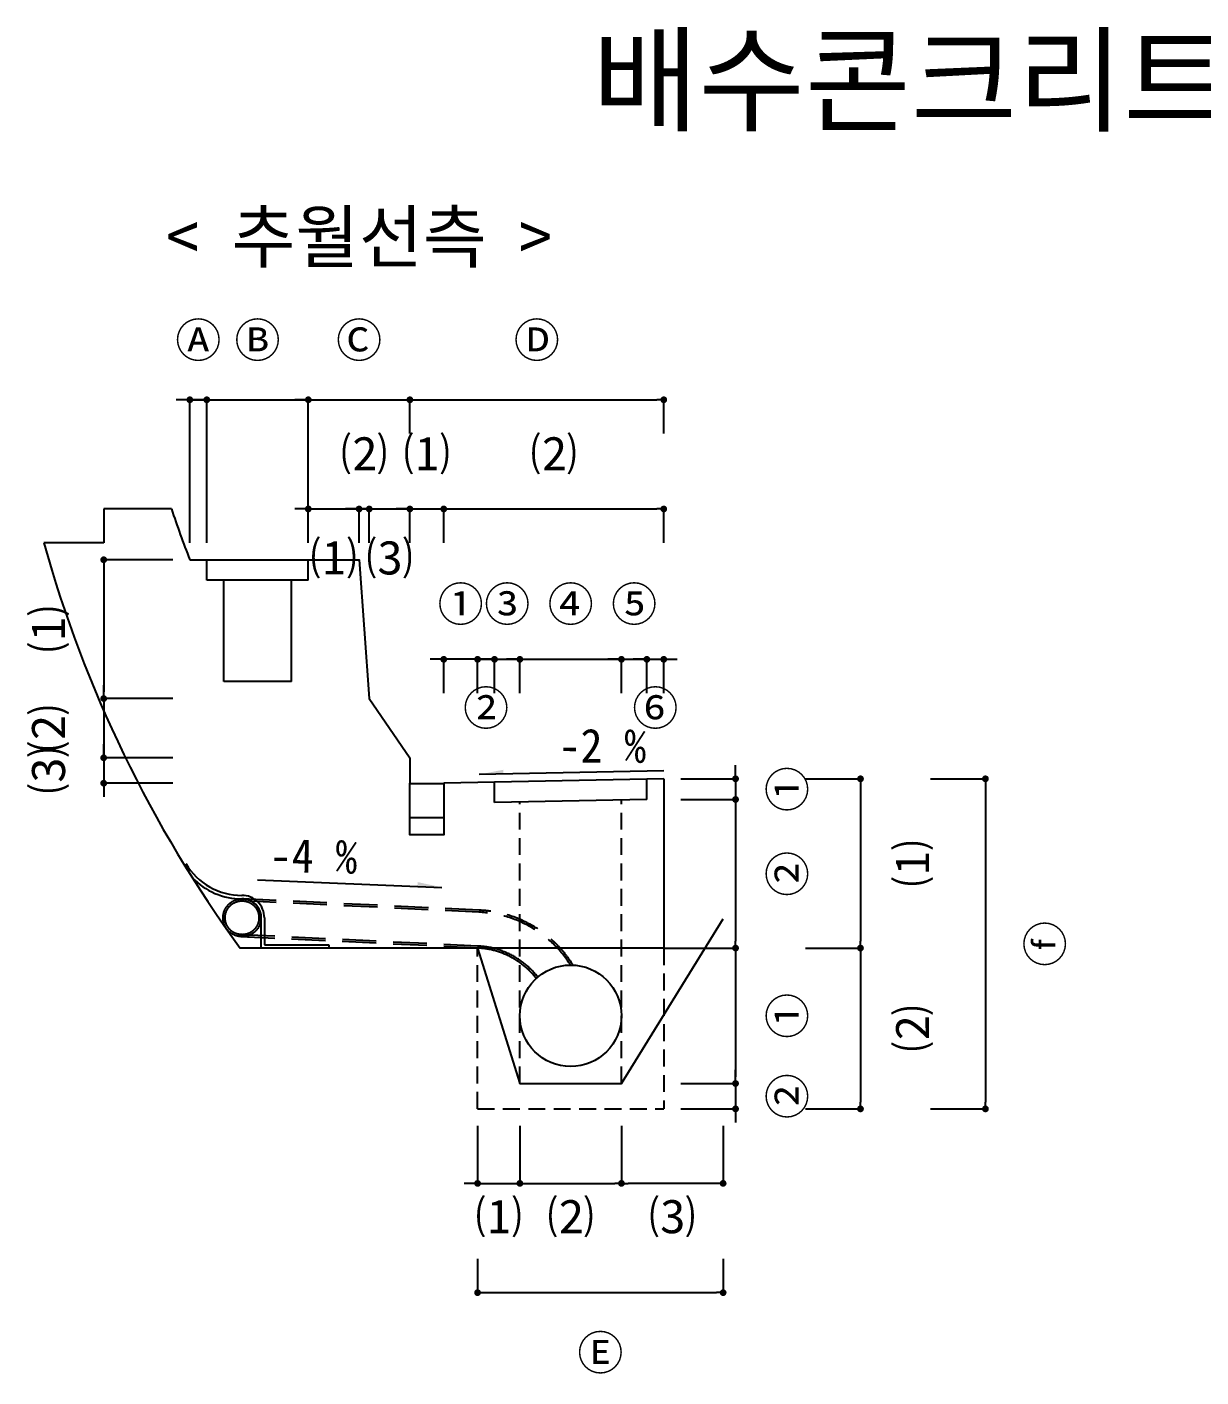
# Model space of a CAD drawing. Header units: millimetres. Extents: x -69382 to 174843, y -46375 to 101648.
# Drawn here: x -13048 to -9580, y -1805 to 2183 of the extents above; entities that cross this region are included whole.
import ezdxf
from ezdxf.enums import TextEntityAlignment as Align

# ---------------------------------------------------------------- set-up
doc = ezdxf.new("R2010")
doc.units = ezdxf.units.MM
doc.header["$LTSCALE"] = 1000
doc.linetypes.add('A-DASHD01', pattern=[0.75, 0.5, -0.25])
doc.linetypes.add('HIDDEN', pattern=[0.375, 0.25, -0.125])
for name, color, linetype in [('-길작업', 255, 'Continuous'), ('CS-CONC-MAJR', 4, 'Continuous'), ('CS-EXCV', 3, 'A-DIGLN01'), ('CS-LEAL', 1, 'Continuous'), ('CS-LEAT', 3, 'Continuous'), ('CST-01-02-02-G05-CS-CONC', 4, 'Continuous'), ('CZ-HIDL', 2, 'A-DASHD01'), ('CZ-TEX1', 6, 'Continuous'), ('DIM1', 1, 'Continuous')]:
    doc.layers.add(name, color=color, linetype=linetype)
doc.styles.add('WBMTXT', font='DotumChe.ttf')
doc.styles.add('WGTXT', font='DotumChe.ttf')
doc.linetypes.add('A-DIGLN01', pattern='A,0.9,-0.2,[19,kscals.shx,S=0.1,R=180,X=0,Y=0],0.9', length=2)
doc.dimstyles.new('DIM-01', dxfattribs={"dimscale": 100, "dimtxt": 3, "dimasz": 0.6, "dimexe": 0, "dimexo": 0, "dimgap": 1, "dimtad": 1, "dimdec": 0, "dimrnd": 0.001, "dimzin": 1, "dimdsep": 46, "dimlunit": 6, "dimtxsty": 'WGTXT', "dimblk": 'DOT', "dimcen": 0, "dimclrd": 1, "dimclre": 1, "dimclrt": 3, "dimadec": 4, "dimazin": 0, "dimtfac": 1, "dimtdec": 0, "dimtix": 1, "dimtmove": 2, "dimatfit": 3, "dimldrblk": 'DOT', "dimfxl": 1.5, "dimlwd": -1, "dimarcsym": 0})

# ---------------------------------------------------------------- blocks, each defined once
blk = doc.blocks.new('_Dot')
at = {"layer": 'DIM1'}
blk.add_line((0, 0), (-1, 0), dxfattribs=at)
at = {"layer": 'DIM1', "const_width": 0.5}
blk.add_lwpolyline([(-0.25, 0, 1), (0.25, 0, 1)], format="xyb", close=True, dxfattribs=at)
blk = doc.blocks.new('*D264')
at = {"color": 1, "transparency": 16777216}
for p, q in [((-12587, 1081.7), (-12607, 1081.7)), ((-12567, 1081.7), (-12517, 1081.7)), ((-12497, 1081.7), (-12477, 1081.7))]:
    blk.add_line(p, q, dxfattribs=at)
at = {"color": 1, "linetype": 'ByBlock', "lineweight": -2, "transparency": 16777216}
for p, q in [((-12567, 659.1), (-12567, 1081.7)), ((-12517, 659.1), (-12517, 1081.7))]:
    blk.add_line(p, q, dxfattribs=at)
at = {"layer": 'Defpoints', "color": 0, "linetype": 'ByBlock', "transparency": 16777216}
for p in [(-12517, 1081.7), (-12567, 609.1), (-12517, 609.1)]:
    blk.add_point(p, dxfattribs=at)
at = {"color": 1, "linetype": 'ByBlock', "transparency": 16777216, "xscale": 20, "yscale": 20, "zscale": 20}
blk.add_blockref('_Dot', (-12567, 1081.7), dxfattribs=at)
at = {"color": 1, "linetype": 'ByBlock', "transparency": 16777216, "xscale": 20, "yscale": 20, "zscale": 20, "rotation": 180}
blk.add_blockref('_Dot', (-12517, 1081.7), dxfattribs=at)
at = {"color": 3, "linetype": 'ByBlock', "transparency": 16777216, "insert": (-12542, 1251.6), "char_height": 100, "attachment_point": 5, "style": 'WGTXT'}
blk.add_mtext('Ⓐ', dxfattribs=at)
blk = doc.blocks.new('*D237')
at = {"color": 1, "transparency": 16777216}
for p, q in [((-12537, 1081.7), (-12557, 1081.7)), ((-12517, 1081.7), (-12217, 1081.7)), ((-12197, 1081.7), (-12177, 1081.7))]:
    blk.add_line(p, q, dxfattribs=at)
at = {"color": 1, "linetype": 'ByBlock', "lineweight": -2, "transparency": 16777216}
for p, q in [((-12517, 659.1), (-12517, 1081.7)), ((-12217, 659.1), (-12217, 1081.7))]:
    blk.add_line(p, q, dxfattribs=at)
at = {"layer": 'Defpoints', "color": 0, "linetype": 'ByBlock', "transparency": 16777216}
for p in [(-12217, 1081.7), (-12517, 609.1), (-12217, 609.1)]:
    blk.add_point(p, dxfattribs=at)
at = {"color": 1, "linetype": 'ByBlock', "transparency": 16777216, "xscale": 20, "yscale": 20, "zscale": 20}
blk.add_blockref('_Dot', (-12517, 1081.7), dxfattribs=at)
at = {"color": 1, "linetype": 'ByBlock', "transparency": 16777216, "xscale": 20, "yscale": 20, "zscale": 20, "rotation": 180}
blk.add_blockref('_Dot', (-12217, 1081.7), dxfattribs=at)
at = {"color": 3, "linetype": 'ByBlock', "transparency": 16777216, "insert": (-12367, 1251.6), "char_height": 100, "attachment_point": 5, "style": 'WGTXT'}
blk.add_mtext('Ⓑ', dxfattribs=at)
blk = doc.blocks.new('*D238')
at = {"color": 1, "transparency": 16777216}
for p, q in [((-12087, 759.1), (-12107, 759.1)), ((-12067, 759.1), (-12037, 759.1)), ((-12017, 759.1), (-11997, 759.1))]:
    blk.add_line(p, q, dxfattribs=at)
at = {"color": 1, "linetype": 'ByBlock', "lineweight": -2, "transparency": 16777216}
for p, q in [((-12067, 659.1), (-12067, 759.1)), ((-12037, 659.1), (-12037, 759.1))]:
    blk.add_line(p, q, dxfattribs=at)
at = {"layer": 'Defpoints', "color": 0, "linetype": 'ByBlock', "transparency": 16777216}
for p in [(-12037, 759.1), (-12067, 609.1), (-12037, 609.1)]:
    blk.add_point(p, dxfattribs=at)
at = {"color": 1, "linetype": 'ByBlock', "transparency": 16777216, "xscale": 20, "yscale": 20, "zscale": 20}
blk.add_blockref('_Dot', (-12067, 759.1), dxfattribs=at)
at = {"color": 1, "linetype": 'ByBlock', "transparency": 16777216, "xscale": 20, "yscale": 20, "zscale": 20, "rotation": 180}
blk.add_blockref('_Dot', (-12037, 759.1), dxfattribs=at)
at = {"color": 3, "linetype": 'ByBlock', "transparency": 16777216, "insert": (-12052, 916.6), "char_height": 100, "attachment_point": 5, "style": 'WGTXT'}
blk.add_mtext('⑵', dxfattribs=at)
blk = doc.blocks.new('*D231')
at = {"color": 1, "transparency": 16777216}
for p, q in [((-12057, 759.1), (-12077, 759.1)), ((-12037, 759.1), (-11917, 759.1)), ((-11897, 759.1), (-11877, 759.1))]:
    blk.add_line(p, q, dxfattribs=at)
at = {"color": 1, "linetype": 'ByBlock', "lineweight": -2, "transparency": 16777216}
for p, q in [((-12037, 659.1), (-12037, 759.1)), ((-11917, 659.1), (-11917, 759.1))]:
    blk.add_line(p, q, dxfattribs=at)
at = {"layer": 'Defpoints', "color": 0, "linetype": 'ByBlock', "transparency": 16777216}
for p in [(-11917, 759.1), (-12037, 609.1), (-11917, 609.1)]:
    blk.add_point(p, dxfattribs=at)
at = {"color": 1, "linetype": 'ByBlock', "transparency": 16777216, "xscale": 20, "yscale": 20, "zscale": 20}
blk.add_blockref('_Dot', (-12037, 759.1), dxfattribs=at)
at = {"color": 1, "linetype": 'ByBlock', "transparency": 16777216, "xscale": 20, "yscale": 20, "zscale": 20, "rotation": 180}
blk.add_blockref('_Dot', (-11917, 759.1), dxfattribs=at)
at = {"color": 3, "linetype": 'ByBlock', "transparency": 16777216, "insert": (-11977, 609.1), "char_height": 100, "attachment_point": 5, "style": 'WGTXT'}
blk.add_mtext('⑶', dxfattribs=at)
blk = doc.blocks.new('*D232')
at = {"color": 1, "transparency": 16777216}
for p, q in [((-11937, 759.1), (-11957, 759.1)), ((-11917, 759.1), (-11817, 759.1)), ((-11797, 759.1), (-11777, 759.1))]:
    blk.add_line(p, q, dxfattribs=at)
at = {"color": 1, "linetype": 'ByBlock', "lineweight": -2, "transparency": 16777216}
for p, q in [((-11917, 659.1), (-11917, 759.1)), ((-11817, 659.1), (-11817, 759.1))]:
    blk.add_line(p, q, dxfattribs=at)
at = {"layer": 'Defpoints', "color": 0, "linetype": 'ByBlock', "transparency": 16777216}
for p in [(-11817, 759.1), (-11917, 609.1), (-11817, 609.1)]:
    blk.add_point(p, dxfattribs=at)
at = {"color": 1, "linetype": 'ByBlock', "transparency": 16777216, "xscale": 20, "yscale": 20, "zscale": 20}
blk.add_blockref('_Dot', (-11917, 759.1), dxfattribs=at)
at = {"color": 1, "linetype": 'ByBlock', "transparency": 16777216, "xscale": 20, "yscale": 20, "zscale": 20, "rotation": 180}
blk.add_blockref('_Dot', (-11817, 759.1), dxfattribs=at)
at = {"color": 3, "linetype": 'ByBlock', "transparency": 16777216, "insert": (-11867, 916.6), "char_height": 100, "attachment_point": 5, "style": 'WGTXT'}
blk.add_mtext('⑴', dxfattribs=at)
blk = doc.blocks.new('*D233')
at = {"color": 1, "linetype": 'ByBlock', "lineweight": -2, "transparency": 16777216}
for p, q in [((-11817, 659.1), (-11817, 759.1)), ((-11167, 659.1), (-11167, 759.1))]:
    blk.add_line(p, q, dxfattribs=at)
at = {"color": 1, "transparency": 16777216}
blk.add_line((-11797, 759.1), (-11187, 759.1), dxfattribs=at)
at = {"layer": 'Defpoints', "color": 0, "linetype": 'ByBlock', "transparency": 16777216}
for p in [(-11167, 759.1), (-11817, 609.1), (-11167, 609.1)]:
    blk.add_point(p, dxfattribs=at)
at = {"color": 1, "linetype": 'ByBlock', "transparency": 16777216, "xscale": 20, "yscale": 20, "zscale": 20, "rotation": 180}
blk.add_blockref('_Dot', (-11817, 759.1), dxfattribs=at)
at = {"color": 1, "linetype": 'ByBlock', "transparency": 16777216, "xscale": 20, "yscale": 20, "zscale": 20}
blk.add_blockref('_Dot', (-11167, 759.1), dxfattribs=at)
at = {"color": 3, "linetype": 'ByBlock', "transparency": 16777216, "insert": (-11492, 916.6), "char_height": 100, "attachment_point": 5, "style": 'WGTXT'}
blk.add_mtext('⑵', dxfattribs=at)
blk = doc.blocks.new('*D234')
at = {"color": 1, "transparency": 16777216}
for p, q in [((-12237, 1081.7), (-12257, 1081.7)), ((-12217, 1081.7), (-11917, 1081.7)), ((-11897, 1081.7), (-11877, 1081.7))]:
    blk.add_line(p, q, dxfattribs=at)
at = {"color": 1, "linetype": 'ByBlock', "lineweight": -2, "transparency": 16777216}
for p, q in [((-12217, 981.7), (-12217, 1081.7)), ((-11917, 981.7), (-11917, 1081.7))]:
    blk.add_line(p, q, dxfattribs=at)
at = {"layer": 'Defpoints', "color": 0, "linetype": 'ByBlock', "transparency": 16777216}
for p in [(-11917, 1081.7), (-12217, 931.7), (-11917, 931.7)]:
    blk.add_point(p, dxfattribs=at)
at = {"color": 1, "linetype": 'ByBlock', "transparency": 16777216, "xscale": 20, "yscale": 20, "zscale": 20}
blk.add_blockref('_Dot', (-12217, 1081.7), dxfattribs=at)
at = {"color": 1, "linetype": 'ByBlock', "transparency": 16777216, "xscale": 20, "yscale": 20, "zscale": 20, "rotation": 180}
blk.add_blockref('_Dot', (-11917, 1081.7), dxfattribs=at)
at = {"color": 3, "linetype": 'ByBlock', "transparency": 16777216, "insert": (-12067, 1251.6), "char_height": 100, "attachment_point": 5, "style": 'WGTXT'}
blk.add_mtext('Ⓒ', dxfattribs=at)
blk = doc.blocks.new('*D235')
at = {"color": 1, "linetype": 'ByBlock', "lineweight": -2, "transparency": 16777216}
for p, q in [((-11117, -98.9), (-10954.9, -98.9)), ((-11117, -537.9), (-10954.9, -537.9))]:
    blk.add_line(p, q, dxfattribs=at)
at = {"color": 1, "transparency": 16777216}
blk.add_line((-10954.9, -118.9), (-10954.9, -517.9), dxfattribs=at)
at = {"layer": 'Defpoints', "color": 0, "linetype": 'ByBlock', "transparency": 16777216}
for p in [(-11167, -98.9), (-11167, -537.9), (-10954.9, -537.9)]:
    blk.add_point(p, dxfattribs=at)
at = {"color": 1, "linetype": 'ByBlock', "transparency": 16777216, "xscale": 20, "yscale": 20, "zscale": 20}
for p, rotation in [((-10954.9, -98.9), 90), ((-10954.9, -537.9), 270)]:
    blk.add_blockref('_Dot', p, dxfattribs=dict(at, rotation=rotation))
at = {"color": 3, "linetype": 'ByBlock', "transparency": 16777216, "insert": (-10795.5, -318.4), "char_height": 100, "attachment_point": 5, "rotation": 90, "style": 'WGTXT'}
blk.add_mtext('②', dxfattribs=at)
blk = doc.blocks.new('*D236')
at = {"color": 1, "linetype": 'ByBlock', "lineweight": -2, "transparency": 16777216}
for p, q in [((-12617, 609.1), (-12821.4, 609.1)), ((-12617, 199.1), (-12821.4, 199.1))]:
    blk.add_line(p, q, dxfattribs=at)
at = {"color": 1, "transparency": 16777216}
blk.add_line((-12821.4, 589.1), (-12821.4, 219.1), dxfattribs=at)
at = {"layer": 'Defpoints', "color": 0, "linetype": 'ByBlock', "transparency": 16777216}
for p in [(-12567, 609.1), (-12821.4, 199.1), (-12567, 199.1)]:
    blk.add_point(p, dxfattribs=at)
at = {"color": 1, "linetype": 'ByBlock', "transparency": 16777216, "xscale": 20, "yscale": 20, "zscale": 20}
for p, rotation in [((-12821.4, 609.1), 90), ((-12821.4, 199.1), 270)]:
    blk.add_blockref('_Dot', p, dxfattribs=dict(at, rotation=rotation))
at = {"color": 3, "linetype": 'ByBlock', "transparency": 16777216, "insert": (-12979, 404.1), "char_height": 100, "attachment_point": 5, "rotation": 90, "style": 'WGTXT'}
blk.add_mtext('⑴', dxfattribs=at)
blk = doc.blocks.new('*D204')
at = {"color": 1, "transparency": 16777216}
for p, q in [((-12821.4, 219.1), (-12821.4, 239.1)), ((-12821.4, 199.1), (-12821.4, 24.1)), ((-12821.4, 4.1), (-12821.4, -15.9))]:
    blk.add_line(p, q, dxfattribs=at)
at = {"color": 1, "linetype": 'ByBlock', "lineweight": -2, "transparency": 16777216}
for p, q in [((-12617, 199.1), (-12821.4, 199.1)), ((-12617, 24.1), (-12821.4, 24.1))]:
    blk.add_line(p, q, dxfattribs=at)
at = {"layer": 'Defpoints', "color": 0, "linetype": 'ByBlock', "transparency": 16777216}
for p in [(-12567, 199.1), (-12821.4, 24.1), (-12567, 24.1)]:
    blk.add_point(p, dxfattribs=at)
at = {"color": 1, "linetype": 'ByBlock', "transparency": 16777216, "xscale": 20, "yscale": 20, "zscale": 20}
for p, rotation in [((-12821.4, 199.1), 270), ((-12821.4, 24.1), 90)]:
    blk.add_blockref('_Dot', p, dxfattribs=dict(at, rotation=rotation))
at = {"color": 3, "linetype": 'ByBlock', "transparency": 16777216, "insert": (-12979, 111.6), "char_height": 100, "attachment_point": 5, "rotation": 90, "style": 'WGTXT'}
blk.add_mtext('⑵', dxfattribs=at)
blk = doc.blocks.new('*D205')
at = {"color": 1, "transparency": 16777216}
for p, q in [((-12821.4, 44.1), (-12821.4, 64.1)), ((-12821.4, 24.1), (-12821.4, -50.9)), ((-12821.4, -70.9), (-12821.4, -90.9))]:
    blk.add_line(p, q, dxfattribs=at)
at = {"color": 1, "linetype": 'ByBlock', "lineweight": -2, "transparency": 16777216}
for p, q in [((-12617, 24.1), (-12821.4, 24.1)), ((-12617, -50.9), (-12821.4, -50.9))]:
    blk.add_line(p, q, dxfattribs=at)
at = {"layer": 'Defpoints', "color": 0, "linetype": 'ByBlock', "transparency": 16777216}
for p in [(-12567, 24.1), (-12821.4, -50.9), (-12567, -50.9)]:
    blk.add_point(p, dxfattribs=at)
at = {"color": 1, "linetype": 'ByBlock', "transparency": 16777216, "xscale": 20, "yscale": 20, "zscale": 20}
for p, rotation in [((-12821.4, 24.1), 270), ((-12821.4, -50.9), 90)]:
    blk.add_blockref('_Dot', p, dxfattribs=dict(at, rotation=rotation))
at = {"color": 3, "linetype": 'ByBlock', "transparency": 16777216, "insert": (-12979, -13.4), "char_height": 100, "attachment_point": 5, "rotation": 90, "style": 'WGTXT'}
blk.add_mtext('⑶', dxfattribs=at)
blk = doc.blocks.new('*D210')
at = {"color": 1, "transparency": 16777216}
for p, q in [((-11687, 315), (-11707, 315)), ((-11667, 315), (-11592, 315)), ((-11572, 315), (-11552, 315))]:
    blk.add_line(p, q, dxfattribs=at)
at = {"color": 1, "linetype": 'ByBlock', "lineweight": -2, "transparency": 16777216}
for p, q in [((-11667, 215), (-11667, 315)), ((-11592, 215), (-11592, 315))]:
    blk.add_line(p, q, dxfattribs=at)
at = {"layer": 'Defpoints', "color": 0, "linetype": 'ByBlock', "transparency": 16777216}
for p in [(-11592, 315), (-11667, 165), (-11592, 165)]:
    blk.add_point(p, dxfattribs=at)
at = {"color": 1, "linetype": 'ByBlock', "transparency": 16777216, "xscale": 20, "yscale": 20, "zscale": 20}
blk.add_blockref('_Dot', (-11667, 315), dxfattribs=at)
at = {"color": 1, "linetype": 'ByBlock', "transparency": 16777216, "xscale": 20, "yscale": 20, "zscale": 20, "rotation": 180}
blk.add_blockref('_Dot', (-11592, 315), dxfattribs=at)
at = {"color": 3, "linetype": 'ByBlock', "transparency": 16777216, "insert": (-11629.5, 472), "char_height": 100, "attachment_point": 5, "style": 'WGTXT'}
blk.add_mtext('③', dxfattribs=at)
blk = doc.blocks.new('*D211')
at = {"color": 1, "transparency": 16777216}
for p, q in [((-11612, 315), (-11632, 315)), ((-11592, 315), (-11292, 315)), ((-11272, 315), (-11252, 315))]:
    blk.add_line(p, q, dxfattribs=at)
at = {"color": 1, "linetype": 'ByBlock', "lineweight": -2, "transparency": 16777216}
for p, q in [((-11592, 215), (-11592, 315)), ((-11292, 215), (-11292, 315))]:
    blk.add_line(p, q, dxfattribs=at)
at = {"layer": 'Defpoints', "color": 0, "linetype": 'ByBlock', "transparency": 16777216}
for p in [(-11292, 315), (-11592, 165), (-11292, 165)]:
    blk.add_point(p, dxfattribs=at)
at = {"color": 1, "linetype": 'ByBlock', "transparency": 16777216, "xscale": 20, "yscale": 20, "zscale": 20}
blk.add_blockref('_Dot', (-11592, 315), dxfattribs=at)
at = {"color": 1, "linetype": 'ByBlock', "transparency": 16777216, "xscale": 20, "yscale": 20, "zscale": 20, "rotation": 180}
blk.add_blockref('_Dot', (-11292, 315), dxfattribs=at)
at = {"color": 3, "linetype": 'ByBlock', "transparency": 16777216, "insert": (-11442, 472), "char_height": 100, "attachment_point": 5, "style": 'WGTXT'}
blk.add_mtext('④', dxfattribs=at)
blk = doc.blocks.new('*D212')
at = {"color": 1, "transparency": 16777216}
for p, q in [((-11312, 315), (-11332, 315)), ((-11292, 315), (-11217, 315)), ((-11197, 315), (-11177, 315))]:
    blk.add_line(p, q, dxfattribs=at)
at = {"color": 1, "linetype": 'ByBlock', "lineweight": -2, "transparency": 16777216}
for p, q in [((-11292, 215), (-11292, 315)), ((-11217, 215), (-11217, 315))]:
    blk.add_line(p, q, dxfattribs=at)
at = {"layer": 'Defpoints', "color": 0, "linetype": 'ByBlock', "transparency": 16777216}
for p in [(-11217, 315), (-11292, 165), (-11217, 165)]:
    blk.add_point(p, dxfattribs=at)
at = {"color": 1, "linetype": 'ByBlock', "transparency": 16777216, "xscale": 20, "yscale": 20, "zscale": 20}
blk.add_blockref('_Dot', (-11292, 315), dxfattribs=at)
at = {"color": 1, "linetype": 'ByBlock', "transparency": 16777216, "xscale": 20, "yscale": 20, "zscale": 20, "rotation": 180}
blk.add_blockref('_Dot', (-11217, 315), dxfattribs=at)
at = {"color": 3, "linetype": 'ByBlock', "transparency": 16777216, "insert": (-11254.5, 472), "char_height": 100, "attachment_point": 5, "style": 'WGTXT'}
blk.add_mtext('⑤', dxfattribs=at)
blk = doc.blocks.new('*D201')
at = {"color": 1, "linetype": 'ByBlock', "lineweight": -2, "transparency": 16777216}
for p, q in [((-11717, -1062.9), (-11717, -1233)), ((-11592, -1062.9), (-11592, -1233))]:
    blk.add_line(p, q, dxfattribs=at)
at = {"color": 1, "transparency": 16777216}
for p, q in [((-11737, -1233), (-11757, -1233)), ((-11717, -1233), (-11592, -1233)), ((-11572, -1233), (-11552, -1233))]:
    blk.add_line(p, q, dxfattribs=at)
at = {"layer": 'Defpoints', "color": 0, "linetype": 'ByBlock', "transparency": 16777216}
for p in [(-11717, -1012.9), (-11592, -1012.9), (-11592, -1233)]:
    blk.add_point(p, dxfattribs=at)
at = {"color": 1, "linetype": 'ByBlock', "transparency": 16777216, "xscale": 20, "yscale": 20, "zscale": 20}
blk.add_blockref('_Dot', (-11717, -1233), dxfattribs=at)
at = {"color": 1, "linetype": 'ByBlock', "transparency": 16777216, "xscale": 20, "yscale": 20, "zscale": 20, "rotation": 180}
blk.add_blockref('_Dot', (-11592, -1233), dxfattribs=at)
at = {"color": 3, "linetype": 'ByBlock', "transparency": 16777216, "insert": (-11654.5, -1336.8), "char_height": 100, "attachment_point": 5, "style": 'WGTXT'}
blk.add_mtext('⑴', dxfattribs=at)
blk = doc.blocks.new('*D202')
at = {"color": 1, "linetype": 'ByBlock', "lineweight": -2, "transparency": 16777216}
for p, q in [((-11292, -1062.9), (-11292, -1233)), ((-10991.6, -1062.9), (-10991.6, -1233))]:
    blk.add_line(p, q, dxfattribs=at)
at = {"color": 1, "transparency": 16777216}
blk.add_line((-11011.6, -1233), (-11272, -1233), dxfattribs=at)
at = {"layer": 'Defpoints', "color": 0, "linetype": 'ByBlock', "transparency": 16777216}
for p in [(-11292, -1012.9), (-10991.6, -1012.9), (-11292, -1233)]:
    blk.add_point(p, dxfattribs=at)
at = {"color": 1, "linetype": 'ByBlock', "transparency": 16777216, "xscale": 20, "yscale": 20, "zscale": 20, "rotation": 180}
blk.add_blockref('_Dot', (-11292, -1233), dxfattribs=at)
at = {"color": 1, "linetype": 'ByBlock', "transparency": 16777216, "xscale": 20, "yscale": 20, "zscale": 20}
blk.add_blockref('_Dot', (-10991.6, -1233), dxfattribs=at)
at = {"color": 3, "linetype": 'ByBlock', "transparency": 16777216, "insert": (-11141.8, -1336.8), "char_height": 100, "attachment_point": 5, "style": 'WGTXT'}
blk.add_mtext('⑶', dxfattribs=at)
blk = doc.blocks.new('*D203')
at = {"color": 1, "linetype": 'ByBlock', "lineweight": -2, "transparency": 16777216}
for p, q in [((-11592, -1062.9), (-11592, -1233)), ((-11292, -1062.9), (-11292, -1233))]:
    blk.add_line(p, q, dxfattribs=at)
at = {"color": 1, "transparency": 16777216}
blk.add_line((-11572, -1233), (-11312, -1233), dxfattribs=at)
at = {"layer": 'Defpoints', "color": 0, "linetype": 'ByBlock', "transparency": 16777216}
for p in [(-11592, -1012.9), (-11292, -1012.9), (-11292, -1233)]:
    blk.add_point(p, dxfattribs=at)
at = {"color": 1, "linetype": 'ByBlock', "transparency": 16777216, "xscale": 20, "yscale": 20, "zscale": 20, "rotation": 180}
blk.add_blockref('_Dot', (-11592, -1233), dxfattribs=at)
at = {"color": 1, "linetype": 'ByBlock', "transparency": 16777216, "xscale": 20, "yscale": 20, "zscale": 20}
blk.add_blockref('_Dot', (-11292, -1233), dxfattribs=at)
at = {"color": 3, "linetype": 'ByBlock', "transparency": 16777216, "insert": (-11442, -1336.8), "char_height": 100, "attachment_point": 5, "style": 'WGTXT'}
blk.add_mtext('⑵', dxfattribs=at)
blk = doc.blocks.new('*D221')
at = {"color": 1, "transparency": 16777216}
for p, q in [((-11237, 315), (-11257, 315)), ((-11217, 315), (-11167, 315)), ((-11147, 315), (-11127, 315))]:
    blk.add_line(p, q, dxfattribs=at)
at = {"color": 1, "linetype": 'ByBlock', "lineweight": -2, "transparency": 16777216}
for p, q in [((-11217, 215), (-11217, 315)), ((-11167, 215), (-11167, 315))]:
    blk.add_line(p, q, dxfattribs=at)
at = {"layer": 'Defpoints', "color": 0, "linetype": 'ByBlock', "transparency": 16777216}
for p in [(-11167, 315), (-11217, 165), (-11167, 165)]:
    blk.add_point(p, dxfattribs=at)
at = {"color": 1, "linetype": 'ByBlock', "transparency": 16777216, "xscale": 20, "yscale": 20, "zscale": 20}
blk.add_blockref('_Dot', (-11217, 315), dxfattribs=at)
at = {"color": 1, "linetype": 'ByBlock', "transparency": 16777216, "xscale": 20, "yscale": 20, "zscale": 20, "rotation": 180}
blk.add_blockref('_Dot', (-11167, 315), dxfattribs=at)
at = {"color": 3, "linetype": 'ByBlock', "transparency": 16777216, "insert": (-11192, 165), "char_height": 100, "attachment_point": 5, "style": 'WGTXT'}
blk.add_mtext('⑥', dxfattribs=at)
blk = doc.blocks.new('*D222')
at = {"color": 1, "transparency": 16777216}
for p, q in [((-11737, 315), (-11757, 315)), ((-11667, 315), (-11717, 315)), ((-11647, 315), (-11627, 315))]:
    blk.add_line(p, q, dxfattribs=at)
at = {"color": 1, "linetype": 'ByBlock', "lineweight": -2, "transparency": 16777216}
for p, q in [((-11717, 215), (-11717, 315)), ((-11667, 215), (-11667, 315))]:
    blk.add_line(p, q, dxfattribs=at)
at = {"layer": 'Defpoints', "color": 0, "linetype": 'ByBlock', "transparency": 16777216}
for p in [(-11717, 315), (-11717, 165), (-11667, 165)]:
    blk.add_point(p, dxfattribs=at)
at = {"color": 1, "linetype": 'ByBlock', "transparency": 16777216, "xscale": 20, "yscale": 20, "zscale": 20}
blk.add_blockref('_Dot', (-11717, 315), dxfattribs=at)
at = {"color": 1, "linetype": 'ByBlock', "transparency": 16777216, "xscale": 20, "yscale": 20, "zscale": 20, "rotation": 180}
blk.add_blockref('_Dot', (-11667, 315), dxfattribs=at)
at = {"color": 3, "linetype": 'ByBlock', "transparency": 16777216, "insert": (-11692, 165), "char_height": 100, "attachment_point": 5, "style": 'WGTXT'}
blk.add_mtext('②', dxfattribs=at)
blk = doc.blocks.new('*D223')
at = {"color": 1, "linetype": 'ByBlock', "lineweight": -2, "transparency": 16777216}
for p, q in [((-11917, 981.7), (-11917, 1081.7)), ((-11167, 981.7), (-11167, 1081.7))]:
    blk.add_line(p, q, dxfattribs=at)
at = {"color": 1, "transparency": 16777216}
blk.add_line((-11897, 1081.7), (-11187, 1081.7), dxfattribs=at)
at = {"layer": 'Defpoints', "color": 0, "linetype": 'ByBlock', "transparency": 16777216}
for p in [(-11167, 1081.7), (-11917, 931.7), (-11167, 931.7)]:
    blk.add_point(p, dxfattribs=at)
at = {"color": 1, "linetype": 'ByBlock', "transparency": 16777216, "xscale": 20, "yscale": 20, "zscale": 20, "rotation": 180}
blk.add_blockref('_Dot', (-11917, 1081.7), dxfattribs=at)
at = {"color": 1, "linetype": 'ByBlock', "transparency": 16777216, "xscale": 20, "yscale": 20, "zscale": 20}
blk.add_blockref('_Dot', (-11167, 1081.7), dxfattribs=at)
at = {"color": 3, "linetype": 'ByBlock', "transparency": 16777216, "insert": (-11542, 1251.6), "char_height": 100, "attachment_point": 5, "style": 'WGTXT'}
blk.add_mtext('Ⓓ', dxfattribs=at)
blk = doc.blocks.new('*D213')
at = {"color": 1, "transparency": 16777216}
for p, q in [((-11837, 315), (-11857, 315)), ((-11717, 315), (-11817, 315)), ((-11697, 315), (-11677, 315))]:
    blk.add_line(p, q, dxfattribs=at)
at = {"color": 1, "linetype": 'ByBlock', "lineweight": -2, "transparency": 16777216}
for p, q in [((-11817, 215), (-11817, 315)), ((-11717, 215), (-11717, 315))]:
    blk.add_line(p, q, dxfattribs=at)
at = {"layer": 'Defpoints', "color": 0, "linetype": 'ByBlock', "transparency": 16777216}
for p in [(-11817, 315), (-11817, 165), (-11717, 165)]:
    blk.add_point(p, dxfattribs=at)
at = {"color": 1, "linetype": 'ByBlock', "transparency": 16777216, "xscale": 20, "yscale": 20, "zscale": 20}
blk.add_blockref('_Dot', (-11817, 315), dxfattribs=at)
at = {"color": 1, "linetype": 'ByBlock', "transparency": 16777216, "xscale": 20, "yscale": 20, "zscale": 20, "rotation": 180}
blk.add_blockref('_Dot', (-11717, 315), dxfattribs=at)
at = {"color": 3, "linetype": 'ByBlock', "transparency": 16777216, "insert": (-11767, 472), "char_height": 100, "attachment_point": 5, "style": 'WGTXT'}
blk.add_mtext('①', dxfattribs=at)
blk = doc.blocks.new('*D214')
at = {"color": 1, "transparency": 16777216}
for p, q in [((-10954.9, -917.9), (-10954.9, -897.9)), ((-10954.9, -937.9), (-10954.9, -1012.9)), ((-10954.9, -1032.9), (-10954.9, -1052.9))]:
    blk.add_line(p, q, dxfattribs=at)
at = {"color": 1, "linetype": 'ByBlock', "lineweight": -2, "transparency": 16777216}
for p, q in [((-11117, -937.9), (-10954.9, -937.9)), ((-11117, -1012.9), (-10954.9, -1012.9))]:
    blk.add_line(p, q, dxfattribs=at)
at = {"layer": 'Defpoints', "color": 0, "linetype": 'ByBlock', "transparency": 16777216}
for p in [(-11167, -937.9), (-11167, -1012.9), (-10954.9, -1012.9)]:
    blk.add_point(p, dxfattribs=at)
at = {"color": 1, "linetype": 'ByBlock', "transparency": 16777216, "xscale": 20, "yscale": 20, "zscale": 20}
for p, rotation in [((-10954.9, -937.9), 270), ((-10954.9, -1012.9), 90)]:
    blk.add_blockref('_Dot', p, dxfattribs=dict(at, rotation=rotation))
at = {"color": 3, "linetype": 'ByBlock', "transparency": 16777216, "insert": (-10795.5, -975.4), "char_height": 100, "attachment_point": 5, "rotation": 90, "style": 'WGTXT'}
blk.add_mtext('②', dxfattribs=at)
blk = doc.blocks.new('*D215')
at = {"color": 1, "linetype": 'ByBlock', "lineweight": -2, "transparency": 16777216}
for p, q in [((-10748, -37.9), (-10585.9, -37.9)), ((-10748, -537.9), (-10585.9, -537.9))]:
    blk.add_line(p, q, dxfattribs=at)
at = {"color": 1, "transparency": 16777216}
blk.add_line((-10585.9, -57.9), (-10585.9, -517.9), dxfattribs=at)
at = {"layer": 'Defpoints', "color": 0, "linetype": 'ByBlock', "transparency": 16777216}
for p in [(-10798, -37.9), (-10798, -537.9), (-10585.9, -537.9)]:
    blk.add_point(p, dxfattribs=at)
at = {"color": 1, "linetype": 'ByBlock', "transparency": 16777216, "xscale": 20, "yscale": 20, "zscale": 20}
for p, rotation in [((-10585.9, -37.9), 90), ((-10585.9, -537.9), 270)]:
    blk.add_blockref('_Dot', p, dxfattribs=dict(at, rotation=rotation))
at = {"color": 3, "linetype": 'ByBlock', "transparency": 16777216, "insert": (-10426.5, -287.9), "char_height": 100, "attachment_point": 5, "rotation": 90, "style": 'WGTXT'}
blk.add_mtext('⑴', dxfattribs=at)
blk = doc.blocks.new('*D216')
at = {"color": 1, "transparency": 16777216}
for p, q in [((-10954.9, -17.9), (-10954.9, 2.1)), ((-10954.9, -37.9), (-10954.9, -98.9)), ((-10954.9, -118.9), (-10954.9, -138.9))]:
    blk.add_line(p, q, dxfattribs=at)
at = {"color": 1, "linetype": 'ByBlock', "lineweight": -2, "transparency": 16777216}
for p, q in [((-11117, -37.9), (-10954.9, -37.9)), ((-11117, -98.9), (-10954.9, -98.9))]:
    blk.add_line(p, q, dxfattribs=at)
at = {"layer": 'Defpoints', "color": 0, "linetype": 'ByBlock', "transparency": 16777216}
for p in [(-11167, -37.9), (-11167, -98.9), (-10954.9, -98.9)]:
    blk.add_point(p, dxfattribs=at)
at = {"color": 1, "linetype": 'ByBlock', "transparency": 16777216, "xscale": 20, "yscale": 20, "zscale": 20}
for p, rotation in [((-10954.9, -37.9), 270), ((-10954.9, -98.9), 90)]:
    blk.add_blockref('_Dot', p, dxfattribs=dict(at, rotation=rotation))
at = {"color": 3, "linetype": 'ByBlock', "transparency": 16777216, "insert": (-10795.5, -68.4), "char_height": 100, "attachment_point": 5, "rotation": 90, "style": 'WGTXT'}
blk.add_mtext('①', dxfattribs=at)
blk = doc.blocks.new('*D217')
at = {"color": 1, "linetype": 'ByBlock', "lineweight": -2, "transparency": 16777216}
for p, q in [((-10748, -537.9), (-10585.9, -537.9)), ((-10748, -1012.9), (-10585.9, -1012.9))]:
    blk.add_line(p, q, dxfattribs=at)
at = {"color": 1, "transparency": 16777216}
blk.add_line((-10585.9, -557.9), (-10585.9, -992.9), dxfattribs=at)
at = {"layer": 'Defpoints', "color": 0, "linetype": 'ByBlock', "transparency": 16777216}
for p in [(-10798, -537.9), (-10798, -1012.9), (-10585.9, -1012.9)]:
    blk.add_point(p, dxfattribs=at)
at = {"color": 1, "linetype": 'ByBlock', "transparency": 16777216, "xscale": 20, "yscale": 20, "zscale": 20}
for p, rotation in [((-10585.9, -537.9), 90), ((-10585.9, -1012.9), 270)]:
    blk.add_blockref('_Dot', p, dxfattribs=dict(at, rotation=rotation))
at = {"color": 3, "linetype": 'ByBlock', "transparency": 16777216, "insert": (-10426.5, -775.4), "char_height": 100, "attachment_point": 5, "rotation": 90, "style": 'WGTXT'}
blk.add_mtext('⑵', dxfattribs=at)
blk = doc.blocks.new('*D218')
at = {"color": 1, "linetype": 'ByBlock', "lineweight": -2, "transparency": 16777216}
for p, q in [((-11117, -537.9), (-10954.9, -537.9)), ((-11117, -937.9), (-10954.9, -937.9))]:
    blk.add_line(p, q, dxfattribs=at)
at = {"color": 1, "transparency": 16777216}
blk.add_line((-10954.9, -557.9), (-10954.9, -917.9), dxfattribs=at)
at = {"layer": 'Defpoints', "color": 0, "linetype": 'ByBlock', "transparency": 16777216}
for p in [(-11167, -537.9), (-11167, -937.9), (-10954.9, -937.9)]:
    blk.add_point(p, dxfattribs=at)
at = {"color": 1, "linetype": 'ByBlock', "transparency": 16777216, "xscale": 20, "yscale": 20, "zscale": 20}
for p, rotation in [((-10954.9, -537.9), 90), ((-10954.9, -937.9), 270)]:
    blk.add_blockref('_Dot', p, dxfattribs=dict(at, rotation=rotation))
at = {"color": 3, "linetype": 'ByBlock', "transparency": 16777216, "insert": (-10795.5, -737.9), "char_height": 100, "attachment_point": 5, "rotation": 90, "style": 'WGTXT'}
blk.add_mtext('①', dxfattribs=at)
blk = doc.blocks.new('*D219')
at = {"color": 1, "linetype": 'ByBlock', "lineweight": -2, "transparency": 16777216}
for p, q in [((-10379, -37.9), (-10216.8, -37.9)), ((-10379, -1012.9), (-10216.8, -1012.9))]:
    blk.add_line(p, q, dxfattribs=at)
at = {"color": 1, "transparency": 16777216}
blk.add_line((-10216.8, -57.9), (-10216.8, -992.9), dxfattribs=at)
at = {"layer": 'Defpoints', "color": 0, "linetype": 'ByBlock', "transparency": 16777216}
for p in [(-10429, -37.9), (-10429, -1012.9), (-10216.8, -1012.9)]:
    blk.add_point(p, dxfattribs=at)
at = {"color": 1, "linetype": 'ByBlock', "transparency": 16777216, "xscale": 20, "yscale": 20, "zscale": 20}
for p, rotation in [((-10216.8, -37.9), 90), ((-10216.8, -1012.9), 270)]:
    blk.add_blockref('_Dot', p, dxfattribs=dict(at, rotation=rotation))
at = {"color": 3, "linetype": 'ByBlock', "transparency": 16777216, "insert": (-10034.1, -525.4), "char_height": 100, "attachment_point": 5, "rotation": 90, "style": 'WGTXT'}
blk.add_mtext('ⓕ', dxfattribs=at)
blk = doc.blocks.new('*D220')
at = {"color": 1, "linetype": 'ByBlock', "lineweight": -2, "transparency": 16777216}
for p, q in [((-11717, -1455.7), (-11717, -1555.7)), ((-10991.6, -1455.7), (-10991.6, -1555.7))]:
    blk.add_line(p, q, dxfattribs=at)
at = {"color": 1, "transparency": 16777216}
blk.add_line((-11697, -1555.7), (-11011.6, -1555.7), dxfattribs=at)
at = {"layer": 'Defpoints', "color": 0, "linetype": 'ByBlock', "transparency": 16777216}
for p in [(-11717, -1405.7), (-10991.6, -1405.7), (-10991.6, -1555.7)]:
    blk.add_point(p, dxfattribs=at)
at = {"color": 1, "linetype": 'ByBlock', "transparency": 16777216, "xscale": 20, "yscale": 20, "zscale": 20, "rotation": 180}
blk.add_blockref('_Dot', (-11717, -1555.7), dxfattribs=at)
at = {"color": 1, "linetype": 'ByBlock', "transparency": 16777216, "xscale": 20, "yscale": 20, "zscale": 20}
blk.add_blockref('_Dot', (-10991.6, -1555.7), dxfattribs=at)
at = {"color": 3, "linetype": 'ByBlock', "transparency": 16777216, "insert": (-11354.3, -1739.2), "char_height": 100, "attachment_point": 5, "style": 'WGTXT'}
blk.add_mtext('Ⓔ', dxfattribs=at)
blk = doc.blocks.new('*D256')
at = {"color": 1, "transparency": 16777216}
for p, q in [((-12237, 759.1), (-12257, 759.1)), ((-12217, 759.1), (-12067, 759.1)), ((-12047, 759.1), (-12027, 759.1))]:
    blk.add_line(p, q, dxfattribs=at)
at = {"color": 1, "linetype": 'ByBlock', "lineweight": -2, "transparency": 16777216}
for p, q in [((-12217, 659.1), (-12217, 759.1)), ((-12067, 659.1), (-12067, 759.1))]:
    blk.add_line(p, q, dxfattribs=at)
at = {"layer": 'Defpoints', "color": 0, "linetype": 'ByBlock', "transparency": 16777216}
for p in [(-12067, 759.1), (-12217, 609.1), (-12067, 609.1)]:
    blk.add_point(p, dxfattribs=at)
at = {"color": 1, "linetype": 'ByBlock', "transparency": 16777216, "xscale": 20, "yscale": 20, "zscale": 20}
blk.add_blockref('_Dot', (-12217, 759.1), dxfattribs=at)
at = {"color": 1, "linetype": 'ByBlock', "transparency": 16777216, "xscale": 20, "yscale": 20, "zscale": 20, "rotation": 180}
blk.add_blockref('_Dot', (-12067, 759.1), dxfattribs=at)
at = {"color": 3, "linetype": 'ByBlock', "transparency": 16777216, "insert": (-12142, 609.1), "char_height": 100, "attachment_point": 5, "style": 'WGTXT'}
blk.add_mtext('⑴', dxfattribs=at)

msp = doc.modelspace()

# ---------------------------------------------------------------- linework, layer by layer
at = {"layer": '-길작업', "color": 3}
for p, q in [((-11817.0251, -52.9464), (-11917.0251, -52.9464)), ((-11817.0251, -152.9464), (-11917.0251, -152.9464)), ((-11167.0251, -537.9464), (-11045.0325, -537.9464))]:
    msp.add_line(p, q, dxfattribs=at)
at = {"layer": 'CS-CONC-MAJR'}
for p, q in [((-12517.0251, 549.0536), (-12517.0251, 609.0536)), ((-12217.0251, 549.0536), (-12217.0251, 609.0536)), ((-12217.0251, 549.0536), (-12517.0251, 549.0536)), ((-12467.0251, 249.0536), (-12467.0251, 549.0536)), ((-12267.0251, 249.0536), (-12267.0251, 549.0536)), ((-12267.0251, 249.0536), (-12467.0251, 249.0536)), ((-11167.0251, -37.9464), (-11817.0251, -50.9464)), ((-11217.0251, -98.9464), (-11217.0251, -38.9464)), ((-11167.0251, -37.9464), (-11167.0251, -537.9464)), ((-11667.0251, -107.9464), (-11667.0251, -47.9464)), ((-11217.0251, -98.9464), (-11667.0251, -107.9464)), ((-11167.0251, -537.9464), (-12417.9558, -537.9464)), ((-12346.7781, -527.9464), (-12156.7781, -527.9464)), ((-12156.7781, -527.9464), (-12156.7781, -537.9464))]:
    msp.add_line(p, q, dxfattribs=at)
at = {"layer": 'CS-CONC-MAJR', "linetype": 'HIDDEN', "ltscale": 0.2}
for p, q in [((-11592.0251, -937.9464), (-11592.0251, -106.4464)), ((-11292.0251, -937.9464), (-11292.0251, -100.4464)), ((-11717.0251, -1012.9464), (-11717.0251, -537.9464)), ((-11167.0251, -537.9464), (-11167.0251, -1012.9464)), ((-11717.0251, -1012.9464), (-11167.0251, -1012.9464))]:
    msp.add_line(p, q, dxfattribs=at)
at = {"layer": 'CS-CONC-MAJR'}
for points in [[(-12567.0251, 609.0536), (-12517.0251, 609.0536), (-12217.0251, 609.0536), (-12067.0251, 609.0536), (-12037.0251, 199.0536), (-11917.0251, 24.0536), (-11917.0251, -50.9464)], [(-11817.0251, -50.9464), (-11817.0251, -202.9464), (-11917.0251, -202.9464), (-11917.0251, -50.9464)], [(-12356.7781, -448.3043), (-12356.7781, -537.9464)], [(-12346.7781, -448.3043), (-12346.7781, -527.9464)]]:
    msp.add_lwpolyline(points, dxfattribs=at)
msp.add_circle((-11442.0251, -737.9464), 150, dxfattribs=at)
for centre, radius, start, end in [((-9574.3107, 1779.1411), 3213.3229, 198.5091226, 201.3544383), ((-9423.5388, 1652.6285), 3710.1417, 195.5333785, 216.1874499), ((-12414.471, -192.3099), 190, 210.166479, 270.378894), ((-12414.471, -192.3099), 200, 223.525505, 270.378894), ((-12412.7781, -448.3043), 66, 0, 90.378894), ((-12412.7781, -448.3043), 56, 0, 90.378894)]:
    msp.add_arc(centre, radius, start, end, dxfattribs=at)
at = {"layer": 'CS-EXCV'}
msp.add_lwpolyline([(-11717.0251, -537.9464), (-11592.0251, -937.9464), (-11292.0251, -937.9464), (-10991.6253, -451.4544)], dxfattribs=at)
at = {"layer": 'CS-LEAL'}
for p, q in [((-11167.0251, -14.2218), (-11712.5113, -25.1315)), ((-12367.3692, -336.6836), (-11822.2099, -358.49))]:
    msp.add_line(p, q, dxfattribs=at)
for points in [[(-11712.5113, -25.1315), (-11640.9511, -11.1978), (-11640.7011, -23.6953)], [(-11822.2099, -358.49), (-11893.4774, -343.1293), (-11893.977, -355.6193)]]:
    msp.add_solid(points, dxfattribs=at)
at = {"layer": 'CST-01-02-02-G05-CS-CONC'}
for p, q in [((-12621.4185, 759.0536), (-12821.4185, 759.0536)), ((-12821.4185, 759.0536), (-12821.4185, 659.0536)), ((-12821.4185, 659.0536), (-12998.1661, 659.0536))]:
    msp.add_line(p, q, dxfattribs=at)
at = {"layer": 'CZ-HIDL', "ltscale": 0.2}
for p, q in [((-11712.5487, -426.0359), (-12414.1877, -392.349)), ((-11712.8263, -432.0295), (-12389.2286, -399.3522)), ((-11716.9787, -537.9482), (-12418.6641, -504.2595)), ((-11716.7441, -531.9528), (-12418.4243, -498.2643))]:
    msp.add_line(p, q, dxfattribs=at)
at = {"layer": 'CZ-HIDL'}
for radius in [56, 50]:
    msp.add_circle((-12412.7781, -448.3043), radius, dxfattribs=at)
at = {"layer": 'CZ-HIDL', "ltscale": 0.2}
for centre, radius, start, end in [((-11725.7366, -766.9733), 335.1925, 32.2829546, 87.7926405), ((-11725.7365, -766.9733), 341.1924, 31.6179627, 87.784849)]:
    msp.add_arc(centre, radius, start, end, dxfattribs=at)
at = {"layer": 'CZ-HIDL', "ltscale": 20}
for radius, start, end in [(229.1925, 37.4254349, 87.8100396), (235.1925, 37.5305338, 87.8088009)]:
    msp.add_arc((-11725.7366, -766.9733), radius, start, end, dxfattribs=at)

# ---------------------------------------------------------------- texts
at = {"layer": 'CS-LEAT', "style": 'WGTXT'}
msp.add_text('< 추월선측 >', height=150, dxfattribs=at).set_placement((-12067.0251, 1487.9198), align=Align.CENTER)
for s, rotation, p in [('-2 %%%', 359.85, (-11477.5419, 10.3436)), ('-4 %%%', 359.0051528, (-12331.482, -313.5508))]:
    msp.add_text(s, height=100, rotation=rotation, dxfattribs=at).set_placement(p)
at = {"layer": 'CZ-TEX1', "style": 'WBMTXT'}
msp.add_text('배수콘크리트 + 맹암거', height=250, dxfattribs=at).set_placement((-9723.8532, 2025.7696), align=Align.MIDDLE_CENTER)

# ---------------------------------------------------------------- dimensions: what is measured, and where the dimension line sits
at = {"linetype": 'ByBlock'}
for base, p1, p2, text, picture, middle in [((-12517.0251, 1081.7288), (-12567.0251, 609.0536), (-12517.0251, 609.0536), 'Ⓐ', '*D264', (-12542.0251, 1251.6152)), ((-12217.0251, 1081.7288), (-12517.0251, 609.0536), (-12217.0251, 609.0536), 'Ⓑ', '*D237', (-12367.0251, 1251.6152)), ((-11917.0251, 1081.7288), (-12217.0251, 931.7288), (-11917.0251, 931.7288), 'Ⓒ', '*D234', (-12067.0251, 1251.6152)), ((-11167.0251, 1081.7288), (-11917.0251, 931.7288), (-11167.0251, 931.7288), 'Ⓓ', '*D223', (-11542.0251, 1251.6152)), ((-12037.0251, 759.0536), (-12067.0251, 609.0536), (-12037.0251, 609.0536), '⑵', '*D238', (-12052.0251, 916.6435)), ((-11817.0251, 759.0536), (-11917.0251, 609.0536), (-11817.0251, 609.0536), '⑴', '*D232', (-11867.0251, 916.6435)), ((-11167.0251, 759.0536), (-11817.0251, 609.0536), (-11167.0251, 609.0536), '⑵', '*D233', (-11492.0251, 916.6435)), ((-11592.0251, 314.9627), (-11667.0251, 164.9627), (-11592.0251, 164.9627), '③', '*D210', (-11629.5251, 472.02)), ((-11292.0251, 314.9627), (-11592.0251, 164.9627), (-11292.0251, 164.9627), '④', '*D211', (-11442.0251, 472.02)), ((-11217.0251, 314.9627), (-11292.0251, 164.9627), (-11217.0251, 164.9627), '⑤', '*D212', (-11254.5251, 472.02))]:
    dim = msp.add_linear_dim(base=base, p1=p1, p2=p2, text=text, dimstyle='DIM-01', override={"dimtxt": 1, "dimasz": 0.2, "dimexo": 0.5, "dimfxl": 1.25}, dxfattribs=at)
    dim.commit()
    dim.dimension.update_dxf_attribs({"geometry": picture, "text_midpoint": middle})
for base, p1, p2, text, picture, middle in [((-12067.0251, 759.0536), (-12217.0251, 609.0536), (-12067.0251, 609.0536), '⑴', '*D256', (-12142.0251, 609.0536)), ((-11917.0251, 759.0536), (-12037.0251, 609.0536), (-11917.0251, 609.0536), '⑶', '*D231', (-11977.0251, 609.0536)), ((-11167.0251, 314.9627), (-11217.0251, 164.9627), (-11167.0251, 164.9627), '⑥', '*D221', (-11192.0251, 164.9627)), ((-11592.0251, -1233.0255), (-11717.0251, -1012.9464), (-11592.0251, -1012.9464), '⑴', '*D201', (-11654.5251, -1336.7631)), ((-11292.0251, -1233.0255), (-11592.0251, -1012.9464), (-11292.0251, -1012.9464), '⑵', '*D203', (-11442.0251, -1336.7631)), ((-10991.6253, -1555.7007), (-11717.0251, -1405.7007), (-10991.6253, -1405.7007), 'Ⓔ', '*D220', (-11354.3252, -1739.2406))]:
    dim = msp.add_linear_dim(base=base, p1=p1, p2=p2, text=text, dimstyle='DIM-01', override={"dimtxt": 1, "dimasz": 0.2, "dimexo": 0.5, "dimfxl": 1.25}, dxfattribs=at)
    dim.commit()
    dim.dimension.update_dxf_attribs({"geometry": picture, "text_midpoint": middle, "dimtype": 160})
for base, p1, p2, angle, text, picture, middle in [((-12821.4185, 199.0536), (-12567.0251, 609.0536), (-12567.0251, 199.0536), 90, '⑴', '*D236', (-12979.0084, 404.0536)), ((-11817.0251, 314.9627), (-11717.0251, 164.9627), (-11817.0251, 164.9627), 180, '①', '*D213', (-11767.0251, 472.02)), ((-12821.4185, 24.0536), (-12567.0251, 199.0536), (-12567.0251, 24.0536), 90, '⑵', '*D204', (-12979.0084, 111.5536)), ((-12821.4185, -50.9464), (-12567.0251, 24.0536), (-12567.0251, -50.9464), 90, '⑶', '*D205', (-12979.0084, -13.4464))]:
    dim = msp.add_linear_dim(base=base, p1=p1, p2=p2, angle=angle, text=text, dimstyle='DIM-01', override={"dimtxt": 1, "dimasz": 0.2, "dimexo": 0.5, "dimfxl": 1.25}, dxfattribs=at)
    dim.commit()
    dim.dimension.update_dxf_attribs({"geometry": picture, "text_midpoint": middle})
for base, p1, p2, angle, text, picture, middle in [((-11717.0251, 314.9627), (-11667.0251, 164.9627), (-11717.0251, 164.9627), 180, '②', '*D222', (-11692.0251, 164.9627)), ((-10954.8797, -98.9464), (-11167.0251, -37.9464), (-11167.0251, -98.9464), 90, '①', '*D216', (-10795.4978, -68.4464)), ((-10585.8508, -537.9464), (-10797.9962, -37.9464), (-10797.9962, -537.9464), 90, '⑴', '*D215', (-10426.4689, -287.9464)), ((-10216.8219, -1012.9464), (-10428.9673, -37.9464), (-10428.9673, -1012.9464), 90, 'ⓕ', '*D219', (-10034.1366, -525.4464)), ((-10954.8797, -537.9464), (-11167.0251, -98.9464), (-11167.0251, -537.9464), 90, '②', '*D235', (-10795.4978, -318.4464)), ((-10954.8797, -937.9464), (-11167.0251, -537.9464), (-11167.0251, -937.9464), 90, '①', '*D218', (-10795.4978, -737.9464)), ((-10585.8508, -1012.9464), (-10797.9962, -537.9464), (-10797.9962, -1012.9464), 90, '⑵', '*D217', (-10426.4689, -775.4464)), ((-10954.8797, -1012.9464), (-11167.0251, -937.9464), (-11167.0251, -1012.9464), 90, '②', '*D214', (-10795.4978, -975.4464)), ((-11292.0251, -1233.0255), (-10991.6253, -1012.9464), (-11292.0251, -1012.9464), 180, '⑶', '*D202', (-11141.8252, -1336.7631))]:
    dim = msp.add_linear_dim(base=base, p1=p1, p2=p2, angle=angle, text=text, dimstyle='DIM-01', override={"dimtxt": 1, "dimasz": 0.2, "dimexo": 0.5, "dimfxl": 1.25}, dxfattribs=at)
    dim.commit()
    dim.dimension.update_dxf_attribs({"geometry": picture, "text_midpoint": middle, "dimtype": 160})

doc.saveas('drawing.dxf')
